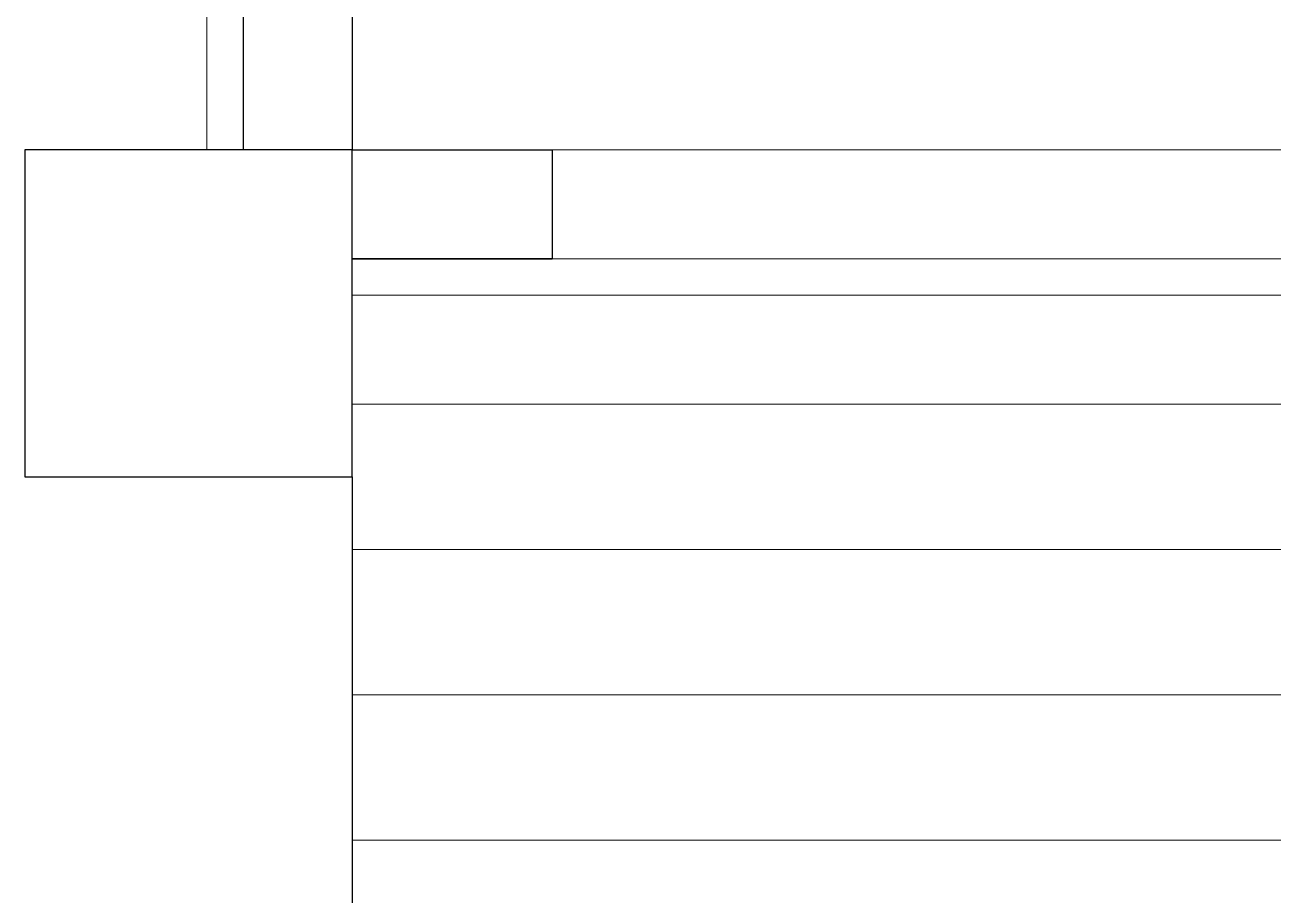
# Model space of a CAD drawing. Header units: inches. Extents: x 25480 to 951550, y -607927 to 1377809.
# Drawn here: x 487916 to 489632, y 353394 to 354592 of the extents above; entities that cross this region are included whole.
import ezdxf

# ---------------------------------------------------------------- set-up
doc = ezdxf.new("R2010")
doc.units = ezdxf.units.IN
doc.header["$MEASUREMENT"] = 0
doc.layers.add('DIM', color=251, linetype='Continuous', lineweight=0)
doc.layers.add('M-X-BKGD', color=8, linetype='Continuous')
doc.layers.add('PIPE FLOOR PLAN', color=251, linetype='Continuous')

# ---------------------------------------------------------------- blocks, each defined once
blk = doc.blocks.new('123')
at = {"layer": 'DIM'}
for p, q in [((-774220.9, -1053676.2), (-774670.9, -1053676.2)), ((-774220.9, -1053676.2), (-774670.9, -1053676.2)), ((-774670.9, -1054126.2), (-786184.5, -1054126.2)), ((-774670.9, -1054126.2), (-786184.5, -1054126.2))]:
    blk.add_line(p, q, dxfattribs=at)
at = {"layer": 'DIM', "lineweight": 0}
for p, q in [((-774220.9, -1054126.2), (-774220.9, -1053676.2)), ((-774220.9, -1054126.2), (-774220.9, -1053676.2)), ((-772552.2, -1053976.2), (-774220.9, -1053976.2)), ((-772552.2, -1053976.2), (-774220.9, -1053976.2)), ((-774670.9, -1054126.2), (-774220.9, -1054126.2)), ((-774670.9, -1054126.2), (-774220.9, -1054126.2)), ((-774370.9, -1054126.2), (-774370.9, -1054401.2)), ((-774370.9, -1054401.2), (-774370.9, -1054126.2)), ((-774370.9, -1054126.2), (-774370.9, -1054401.2)), ((-774370.9, -1054401.2), (-774370.9, -1054126.2)), ((-772552.2, -1054126.2), (-774220.9, -1054126.2)), ((-774220.9, -1054126.2), (-774220.9, -1054401.2)), ((-772552.2, -1054126.2), (-774220.9, -1054126.2)), ((-774220.9, -1054126.2), (-774220.9, -1054401.2)), ((-774220.9, -1054401.2), (-774370.9, -1054401.2)), ((-774220.9, -1054401.2), (-774370.9, -1054401.2))]:
    blk.add_line(p, q, dxfattribs=at)
at = {"layer": 'DIM', "linetype": 'Continuous', "lineweight": 0, "ltscale": 10}
for p, q in [((-775170.9, -1054126.2), (-775170.9, -1058676.2)), ((-775170.9, -1054126.2), (-775170.9, -1058676.2)), ((-774970.9, -1054126.2), (-774970.9, -1058676.2)), ((-774970.9, -1054126.2), (-774970.9, -1058676.2)), ((-774770.9, -1054126.2), (-774770.9, -1058676.2)), ((-774770.9, -1054126.2), (-774770.9, -1058676.2)), ((-774570.9, -1054126.2), (-774570.9, -1058676.2)), ((-774570.9, -1054126.2), (-774570.9, -1058676.2)), ((-774370.9, -1054401.2), (-774370.9, -1058401.2)), ((-774370.9, -1054401.2), (-774370.9, -1058401.2))]:
    blk.add_line(p, q, dxfattribs=at)
at = {"layer": 'DIM'}
blk.add_lwpolyline([(-774220.9, -1054126.2), (-774220.9, -1053676.2), (-774670.9, -1053676.2), (-774670.9, -1054126.2)], close=True, dxfattribs=at)
blk.add_lwpolyline([(-774220.9, -1054126.2), (-774220.9, -1053676.2), (-774670.9, -1053676.2), (-774670.9, -1054126.2)], close=True, dxfattribs=at)
at = {"layer": 'PIPE FLOOR PLAN', "color": 8}
for p, q in [((-768670.9, -1053976.2), (-774220.9, -1053976.2)), ((-768670.9, -1053976.2), (-774220.9, -1053976.2)), ((-774370.9, -1054126.2), (-774370.9, -1054401.2)), ((-774370.9, -1054401.2), (-774370.9, -1054126.2)), ((-774370.9, -1054126.2), (-774370.9, -1054401.2)), ((-774370.9, -1054401.2), (-774370.9, -1054126.2)), ((-750670.9, -1054126.2), (-774220.9, -1054126.2)), ((-774220.9, -1054126.2), (-774220.9, -1054401.2)), ((-750670.9, -1054126.2), (-774220.9, -1054126.2)), ((-774220.9, -1054126.2), (-774220.9, -1054401.2)), ((-774220.9, -1054401.2), (-774370.9, -1054401.2)), ((-774220.9, -1054401.2), (-774370.9, -1054401.2))]:
    blk.add_line(p, q, dxfattribs=at)
blk.add_lwpolyline([(-774670.9, -1053676.2), (-774670.9, -1054126.2), (-774220.9, -1054126.2), (-774220.9, -1053676.2)], close=True, dxfattribs=at)
blk.add_lwpolyline([(-774670.9, -1053676.2), (-774670.9, -1054126.2), (-774220.9, -1054126.2), (-774220.9, -1053676.2)], close=True, dxfattribs=at)

msp = doc.modelspace()

# ---------------------------------------------------------------- linework, layer by layer
at = {"layer": 'M-X-BKGD', "color": 8, "linetype": 'Continuous', "lineweight": 0, "ltscale": 10}
for p, q in [((488365.7, 354169.8), (488365.7, 353169.8)), ((488365.7, 353969.8), (488365.7, 342456.2))]:
    msp.add_line(p, q, dxfattribs=at)
at = {"layer": 'M-X-BKGD', "color": 8}
msp.add_line((488365.7, 353969.8), (488365.7, 342456.2), dxfattribs=at)
at = {"layer": 'M-X-BKGD', "color": 8, "linetype": 'Continuous', "lineweight": 0, "ltscale": 10}
for points in [[(506915.7, 354419.8), (488365.7, 354419.8), (488365.7, 377969.8), (506915.7, 377969.8)], [(487915.7, 353969.8), (488365.7, 353969.8), (488365.7, 354419.8), (487915.7, 354419.8)]]:
    msp.add_lwpolyline(points, close=True, dxfattribs=at)
for points in [[(488165.7, 354419.8), (488165.7, 359969.8)], [(492915.7, 354219.8), (488365.7, 354219.8)]]:
    msp.add_lwpolyline(points, dxfattribs=at)

# ---------------------------------------------------------------- block references
at = {"layer": 'M-X-BKGD', "color": 8, "rotation": 90}
msp.add_blockref('123', (-565760.5, 1128640.7), dxfattribs=at)

doc.saveas('drawing.dxf')
